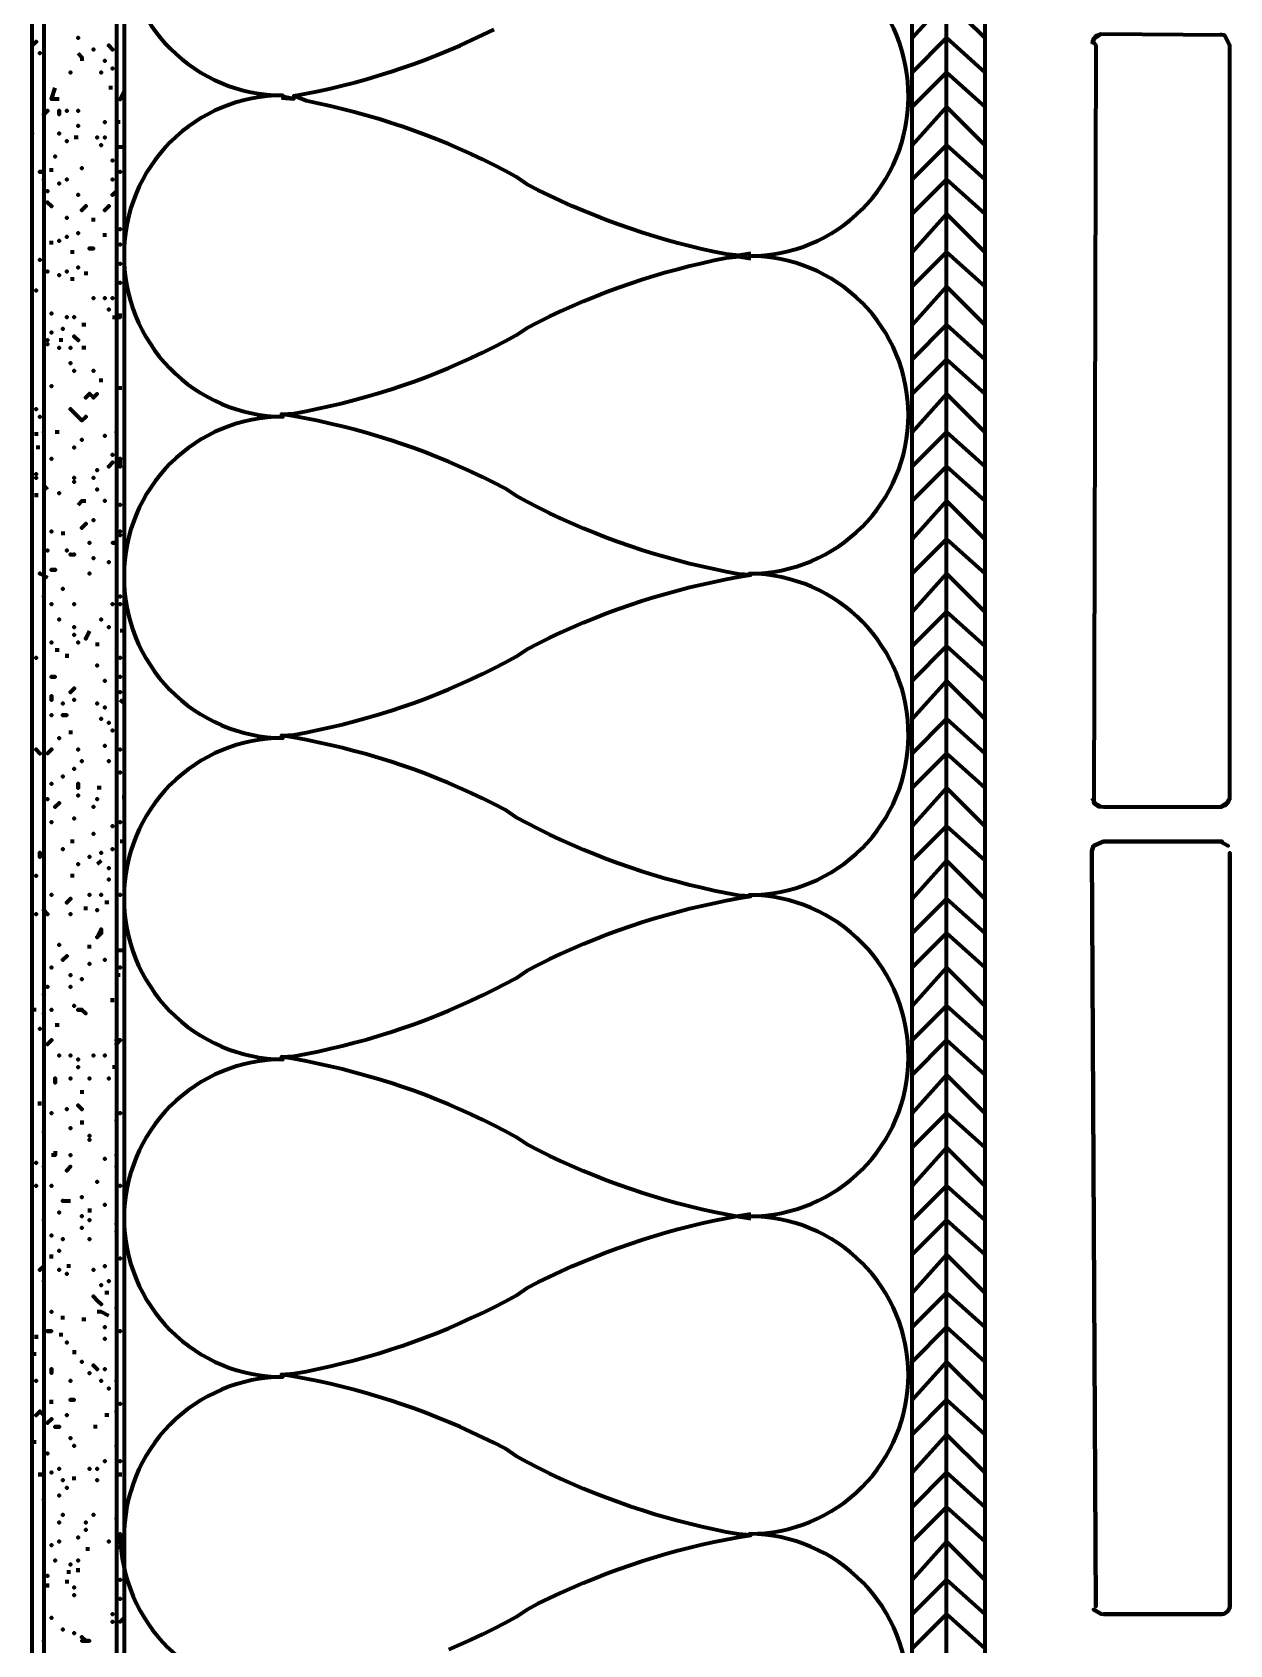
# Model space of a CAD drawing. Extents: x 261 to 424, y 0 to 368.
# Drawn here: x 342.77 to 351.12, y 134.71 to 145.95 of the extents above; entities that cross this region are included whole.
import ezdxf

# ---------------------------------------------------------------- set-up
doc = ezdxf.new("R2010")
doc.units = 0
doc.header["$MEASUREMENT"] = 0
doc.layers.add('Dt-Line 1', color=9, linetype='Continuous', lineweight=0)
doc.layers.add('Dt-Line 3', color=7, linetype='Continuous', lineweight=15)

msp = doc.modelspace()

# ---------------------------------------------------------------- linework, layer by layer
at = {"layer": 'Dt-Line 1', "linetype": 'Continuous', "lineweight": 158}
for p, q in [((343.32999, 145.56233), (343.30332, 145.56233)), ((343.38332, 145.32233), (343.35665, 145.32233)), ((343.08999, 145.21567), (343.06332, 145.21567)), ((343.38332, 145.16233), (343.38332, 145.13565)), ((342.90332, 144.97567), (342.90332, 145.00233)), ((343.19665, 144.629), (343.19665, 144.65567)), ((343.27665, 144.52233), (343.27665, 144.549)), ((342.90332, 144.46899), (342.90332, 144.49567)), ((343.06332, 144.41567), (343.03665, 144.41567)), ((343.06332, 144.229), (343.03665, 144.229)), ((343.14332, 144.28233), (343.14332, 144.25567)), ((343.14332, 143.909), (343.11665, 143.909)), ((342.98332, 143.80232), (342.95666, 143.80232)), ((343.14332, 143.749), (343.11665, 143.749)), ((343.24999, 143.509), (343.24999, 143.53567)), ((343.38332, 143.45567), (343.38332, 143.48235)), ((342.79666, 143.16233), (342.79666, 143.13565)), ((342.95666, 143.16233), (342.92999, 143.16233)), ((342.82332, 143.05567), (342.79666, 143.05567)), ((342.87665, 142.76233), (342.84999, 142.789)), ((342.79666, 142.73567), (342.79666, 142.709)), ((342.98332, 142.46899), (342.98332, 142.44233)), ((343.40999, 141.77567), (343.38332, 141.77567)), ((342.95666, 141.64233), (342.92999, 141.64233)), ((343.22332, 141.69567), (343.22332, 141.669)), ((343.00999, 141.61567), (343.00999, 141.589)), ((343.40999, 141.269), (343.38332, 141.29567)), ((343.03665, 141.08233), (343.03665, 141.05567)), ((343.24999, 140.68233), (343.22332, 140.68233)), ((343.40999, 140.60233), (343.40999, 140.629)), ((343.06332, 140.309), (343.03665, 140.309)), ((343.40999, 140.309), (343.38332, 140.309)), ((343.24999, 140.17567), (343.22332, 140.14901)), ((343.06332, 140.069), (343.03665, 140.069)), ((343.14332, 139.829), (343.14332, 139.85567)), ((343.30332, 139.88233), (343.27665, 139.88233)), ((343.16999, 139.56233), (343.16999, 139.589)), ((343.38332, 139.56233), (343.38332, 139.53567)), ((343.38332, 139.37567), (343.35665, 139.37567)), ((343.32999, 139.189), (343.32999, 139.21567)), ((342.79666, 139.13565), (342.76999, 139.13565)), ((342.95666, 139.029), (342.92999, 139.029)), ((343.35665, 138.73567), (343.32999, 138.73567)), ((342.82332, 138.46899), (342.82332, 138.49567)), ((343.11665, 138.57567), (343.11665, 138.549)), ((343.11665, 138.36233), (343.11665, 138.33567)), ((343.16999, 137.749), (343.16999, 137.72233)), ((342.90332, 137.40233), (342.90332, 137.429)), ((343.03665, 137.349), (343.00999, 137.349)), ((343.30332, 137.16233), (343.27665, 137.16233)), ((342.98332, 136.97567), (342.98332, 137.00233)), ((343.14332, 136.97567), (343.11665, 136.97567)), ((342.79666, 136.869), (342.79666, 136.84233)), ((342.98332, 136.869), (342.95666, 136.869)), ((342.79666, 136.73567), (342.76999, 136.73567)), ((343.06332, 136.76233), (343.06332, 136.73567)), ((342.90332, 136.389), (342.90332, 136.41567)), ((343.22332, 136.229), (343.19665, 136.229)), ((343.30332, 136.309), (343.27665, 136.309)), ((342.79666, 136.12233), (342.76999, 136.12233)), ((342.82332, 135.909), (342.82332, 135.88233)), ((343.38332, 135.88233), (343.38332, 135.909)), ((343.06332, 135.85567), (343.06332, 135.88233)), ((343.16999, 135.37567), (343.14332, 135.37567)), ((343.38332, 135.37567), (343.38332, 135.40233)), ((343.03665, 135.21567), (343.00999, 135.21567)), ((343.08999, 135.21567), (343.08999, 135.24233)), ((343.00999, 135.16233), (343.00999, 135.13565))]:
    msp.add_line(p, q, dxfattribs=at)
for points in [[(349.14332, 59.16233), (349.14332, 323.16232), (348.90332, 322.92235), (348.90332, 322.92235)], [(348.90332, 145.909), (349.14332, 146.17567), (349.40999, 145.909), (349.40999, 145.909)], [(343.08999, 145.909), (343.08999, 145.909), (343.08999, 145.90903)], [(347.77918, 144.40673), (347.69332, 144.39237), (347.60779, 144.40145), (347.52258, 144.41874), (347.43773, 144.43748), (347.35326, 144.45767), (347.26917, 144.4793), (347.18549, 144.50236), (347.10224, 144.52685), (347.01943, 144.55276), (346.93708, 144.58009), (346.85522, 144.60883), (346.77386, 144.63898), (346.69301, 144.67051), (346.6127, 144.70345), (346.53294, 144.73776), (346.45376, 144.77346), (346.37516, 144.81052), (346.29718, 144.84896), (346.21982, 144.88875), (346.14308, 144.94167), (346.06637, 144.98281), (345.98901, 145.02259), (345.91102, 145.06102), (345.83243, 145.09808), (345.75324, 145.13377), (345.67348, 145.16807), (345.59317, 145.201), (345.51232, 145.23253), (345.43095, 145.26266), (345.34909, 145.2914), (345.26674, 145.31872), (345.18393, 145.34462), (345.10067, 145.36911), (345.01699, 145.39216), (344.9329, 145.41378), (344.84842, 145.43396), (344.76357, 145.45269), (344.67836, 145.46997), (344.59331, 145.50563), (344.67885, 145.52146), (344.76406, 145.53874), (344.84891, 145.55748), (344.93338, 145.57767), (345.01747, 145.5993), (345.10115, 145.62236), (345.1844, 145.64685), (345.26721, 145.67277), (345.34956, 145.7001), (345.43142, 145.72884), (345.51278, 145.75898), (345.59363, 145.79052), (345.67394, 145.82345), (345.7537, 145.85777), (345.83288, 145.89346), (345.91147, 145.93053), (345.98946, 145.96896)], [(348.90332, 145.669), (349.14332, 145.909), (349.40999, 145.669), (349.40999, 145.669)], [(342.82332, 145.80232), (342.82332, 145.80232), (342.82332, 145.80235)], [(343.08999, 145.80232), (343.11665, 145.77567), (343.11665, 145.749)], [(343.03665, 145.669), (343.03665, 145.669), (343.03665, 145.66903)], [(343.27665, 145.749), (343.27665, 145.749), (343.27665, 145.74903)], [(343.32999, 145.69567), (343.32999, 145.69567), (343.32999, 145.69569)], [(348.90332, 145.429), (349.14332, 145.669), (349.40999, 145.429), (349.40999, 145.429)], [(342.95666, 145.48235), (342.90332, 145.48235), (342.92999, 145.56233)], [(343.38332, 145.48235), (343.40999, 145.53567)], [(344.50746, 145.49127), (344.59282, 145.48579), (344.50696, 145.50015)], [(343.00999, 145.40233), (343.00999, 145.40233), (343.00999, 145.40236)], [(343.08999, 145.40233), (343.08999, 145.40233), (343.08999, 145.40236)], [(348.90332, 145.16233), (349.14332, 145.429), (349.40999, 145.16233), (349.40999, 145.16233)], [(342.76999, 145.24233), (342.76999, 145.24233), (342.76999, 145.24236)], [(342.95666, 145.24233), (342.95666, 145.24233), (342.95666, 145.24236)], [(343.08999, 145.29567), (343.08999, 145.29567), (343.08999, 145.29569)], [(343.27665, 145.32233), (343.27665, 145.32233), (343.27665, 145.32236)], [(343.00999, 145.189), (343.00999, 145.189), (343.00999, 145.18903)], [(343.22332, 145.21567), (343.22332, 145.21567), (343.22332, 145.21569)], [(343.24999, 145.16233), (343.24999, 145.16233), (343.24999, 145.16236)], [(343.27665, 145.21567), (343.27665, 145.21567), (343.27665, 145.21569)], [(348.90332, 144.92233), (349.14332, 145.16233), (349.40999, 144.92233), (349.40999, 144.92233)], [(342.92999, 145.08233), (342.92999, 145.08233), (342.92999, 145.08236)], [(343.11665, 145.00233), (343.11665, 145.00233), (343.11665, 145.00236)], [(343.32999, 145.05567), (343.32999, 145.05567), (343.32999, 145.05569)], [(342.84999, 144.92233), (342.84999, 144.92233), (342.84999, 144.92236)], [(342.95666, 144.89567), (342.95666, 144.89567), (342.95666, 144.89569)], [(343.00999, 144.92233), (343.00999, 144.92233), (343.00999, 144.92236)], [(343.32999, 144.92233), (343.32999, 144.92233), (343.32999, 144.92236)], [(343.38332, 144.97567), (343.38332, 144.97567), (343.38332, 144.97569)], [(348.90332, 144.68233), (349.14332, 144.92233), (349.40999, 144.68233), (349.40999, 144.68233)], [(342.87665, 144.84233), (342.87665, 144.84233), (342.87665, 144.84236)], [(343.08999, 144.81568), (343.08999, 144.81568), (343.08999, 144.81571)], [(348.90332, 144.41567), (349.14332, 144.68233), (349.40999, 144.41567), (349.40999, 144.41567)], [(343.00999, 144.65567), (343.00999, 144.65567), (343.00999, 144.65569)], [(343.08999, 144.549), (343.08999, 144.549), (343.08999, 144.54903)], [(343.38332, 144.57567), (343.38332, 144.57567), (343.38332, 144.57569)], [(342.95666, 144.49567), (342.95666, 144.49567), (342.95666, 144.49569)], [(343.00999, 144.52233), (343.00999, 144.52233), (343.00999, 144.52236)], [(343.38332, 144.46899), (343.38332, 144.46899), (343.38332, 144.46901)], [(342.82332, 144.36233), (342.82332, 144.36233), (342.82332, 144.36236)], [(343.38332, 144.33567), (343.38332, 144.33567), (343.38332, 144.33569)], [(347.77918, 137.67793), (347.69332, 137.69229), (347.60779, 137.70812), (347.52258, 137.72541), (347.43773, 137.74415), (347.35326, 137.76434), (347.26917, 137.78596), (347.18549, 137.80903), (347.10224, 137.83352), (347.01943, 137.85943), (346.93708, 137.88676), (346.85522, 137.9155), (346.77386, 137.94564), (346.69301, 137.97718), (346.6127, 138.01011), (346.53294, 138.04443), (346.45376, 138.08012), (346.37516, 138.11719), (346.29718, 138.15562), (346.21982, 138.19542), (346.14308, 138.24834), (346.06637, 138.28948), (345.98901, 138.32926), (345.91102, 138.36769), (345.83243, 138.40475), (345.75324, 138.44043), (345.67348, 138.47474), (345.59317, 138.50766), (345.51232, 138.5392), (345.43095, 138.56933), (345.34909, 138.59806), (345.26674, 138.62538), (345.18393, 138.65129), (345.10067, 138.67577), (345.01699, 138.69883), (344.9329, 138.72045), (344.84842, 138.74063), (344.76357, 138.75936), (344.67836, 138.77664), (344.59282, 138.79246), (344.50696, 138.80681), (344.59331, 138.81229), (344.67885, 138.82812), (344.76406, 138.84541), (344.84891, 138.86415), (344.93338, 138.88434), (345.01747, 138.90596), (345.10115, 138.92903), (345.1844, 138.95352), (345.26721, 138.97943), (345.34956, 139.00676), (345.43142, 139.0355), (345.51278, 139.06564), (345.59363, 139.09718), (345.67394, 139.13011), (345.7537, 139.16443), (345.83288, 139.20012), (345.91147, 139.23719), (345.98946, 139.27562), (346.06682, 139.31542), (346.14353, 139.35656), (346.21982, 139.40925), (346.29718, 139.44904), (346.37516, 139.48748), (346.45376, 139.52454), (346.53294, 139.56024), (346.6127, 139.59455), (346.69301, 139.62748), (346.77386, 139.65902), (346.85522, 139.68917), (346.93708, 139.71791), (347.01943, 139.74524), (347.10224, 139.77115), (347.18549, 139.79564), (347.26917, 139.8187), (347.35326, 139.84033), (347.43773, 139.86052), (347.52258, 139.87926), (347.60779, 139.89654), (347.69332, 139.91237), (347.77918, 139.92673), (347.69332, 139.93229), (347.60779, 139.94812), (347.52258, 139.96541), (347.43773, 139.98415), (347.35326, 140.00434), (347.26917, 140.02596), (347.18549, 140.04903), (347.10224, 140.07352), (347.01943, 140.09943), (346.93708, 140.12676), (346.85522, 140.1555), (346.77386, 140.18564), (346.69301, 140.21718), (346.6127, 140.25011), (346.53294, 140.28443), (346.45376, 140.32012), (346.37516, 140.35719), (346.29718, 140.39562), (346.21982, 140.43542), (346.14311, 140.47656), (346.06637, 140.52948), (345.98901, 140.56926), (345.91102, 140.60769), (345.83243, 140.64475), (345.75324, 140.68043), (345.67348, 140.71474), (345.59317, 140.74766), (345.51232, 140.7792), (345.43095, 140.80933), (345.34909, 140.83806), (345.26674, 140.86538), (345.18393, 140.89129), (345.10067, 140.91577), (345.01699, 140.93883), (344.9329, 140.96045), (344.84842, 140.98063), (344.76357, 140.99936), (344.67836, 141.01664), (344.59282, 141.03246), (344.50696, 141.04681), (344.59331, 141.05229), (344.67885, 141.06812), (344.76406, 141.08541), (344.84891, 141.10415), (344.93338, 141.12434), (345.01747, 141.14596), (345.10115, 141.16903), (345.1844, 141.19352), (345.26721, 141.21943), (345.34956, 141.24676), (345.43142, 141.2755), (345.51278, 141.30564), (345.59363, 141.33718), (345.67394, 141.37011), (345.7537, 141.40443), (345.83288, 141.44012), (345.91147, 141.47719), (345.98946, 141.51562), (346.06682, 141.55542), (346.14353, 141.59656), (346.21982, 141.64925), (346.29718, 141.68904), (346.37516, 141.72748), (346.45376, 141.76454), (346.53294, 141.80024), (346.6127, 141.83455), (346.69301, 141.86748), (346.77386, 141.89902), (346.85522, 141.92917), (346.93708, 141.95791), (347.01943, 141.98524), (347.10224, 142.01115), (347.18549, 142.03564), (347.26917, 142.0587), (347.35326, 142.08033), (347.43773, 142.10052), (347.52258, 142.11926), (347.60779, 142.13654), (347.69332, 142.15237), (347.77918, 142.16673), (347.69332, 142.17229), (347.60779, 142.18812), (347.52258, 142.20541), (347.43773, 142.22415), (347.35326, 142.24434), (347.26917, 142.26597), (347.18549, 142.28903), (347.10224, 142.31352), (347.01943, 142.33944), (346.93708, 142.36677), (346.85522, 142.3955), (346.77386, 142.42565), (346.69301, 142.45719), (346.6127, 142.49012), (346.53294, 142.52443), (346.45376, 142.56013), (346.37516, 142.59719), (346.29718, 142.63563), (346.21982, 142.67542), (346.14311, 142.71656), (346.06637, 142.76948), (345.98901, 142.80926), (345.91102, 142.84769), (345.83243, 142.88475), (345.75324, 142.92043), (345.67348, 142.95474), (345.59317, 142.98766), (345.51232, 143.0192), (345.43095, 143.04933), (345.34909, 143.07806), (345.26674, 143.10538), (345.18393, 143.13129), (345.10067, 143.15577), (345.01699, 143.17883), (344.9329, 143.20045), (344.84842, 143.22063), (344.76357, 143.23936), (344.67836, 143.25664), (344.59282, 143.27246), (344.50696, 143.28681), (344.59331, 143.29229), (344.67885, 143.30812), (344.76406, 143.32541), (344.84891, 143.34415), (344.93338, 143.36434), (345.01747, 143.38596), (345.10115, 143.40903), (345.1844, 143.43352), (345.26721, 143.45943), (345.34956, 143.48676), (345.43142, 143.5155), (345.51278, 143.54564), (345.59363, 143.57718), (345.67394, 143.61011), (345.7537, 143.64443), (345.83288, 143.68012), (345.91147, 143.71719), (345.98946, 143.75562), (346.06682, 143.79542), (346.14353, 143.83656), (346.21982, 143.88925), (346.29718, 143.92904), (346.37516, 143.96748), (346.45376, 144.00454), (346.53294, 144.04024), (346.6127, 144.07455), (346.69301, 144.10748), (346.77386, 144.13902), (346.85522, 144.16917), (346.93708, 144.19791), (347.01943, 144.22524), (347.10224, 144.25115), (347.18549, 144.27564), (347.26917, 144.2987), (347.35326, 144.32033), (347.43773, 144.34052), (347.52258, 144.35926), (347.60779, 144.37654), (347.69332, 144.38563), (347.77918, 144.37127)], [(348.90332, 144.17567), (349.14332, 144.41567), (349.40999, 144.17567), (349.40999, 144.17567)], [(342.87665, 144.28233), (342.87665, 144.28233), (342.87665, 144.28236)], [(342.95666, 144.25567), (342.95666, 144.25567), (342.95666, 144.25569)], [(343.00999, 144.28233), (343.00999, 144.28233), (343.00999, 144.28236)], [(343.08999, 144.309), (343.08999, 144.309), (343.08999, 144.30903)], [(342.79666, 144.14901), (342.79666, 144.14901), (342.79666, 144.14904)], [(343.19665, 144.09567), (343.19665, 144.09567), (343.19665, 144.09569)], [(343.27665, 144.09567), (343.27665, 144.09567), (343.27665, 144.09569)], [(343.32999, 144.09567), (343.32999, 144.09567), (343.32999, 144.09569)], [(343.38332, 144.20233), (343.38332, 144.20233), (343.38332, 144.20236)], [(348.90332, 143.909), (349.14332, 144.17567), (349.40999, 143.909), (349.40999, 143.909)], [(342.90332, 143.989), (342.90332, 143.989), (342.90332, 143.98903)], [(343.30332, 144.01567), (343.30332, 144.01567), (343.30332, 144.01569)], [(343.32999, 143.96233), (343.38332, 143.96233), (343.38332, 143.989)], [(342.98332, 143.88233), (342.98332, 143.88233), (342.98332, 143.88236)], [(343.00999, 143.96233), (343.00999, 143.96233), (343.00999, 143.96236)], [(343.06332, 143.96233), (343.06332, 143.96233), (343.06332, 143.96236)], [(348.90332, 143.669), (349.14332, 143.909), (349.40999, 143.669), (349.40999, 143.669)], [(342.90332, 143.85567), (342.90332, 143.85567), (342.90332, 143.85569)], [(342.95666, 143.749), (342.95666, 143.749), (342.95666, 143.74903)], [(343.03665, 143.749), (343.03665, 143.749), (343.03665, 143.74903)], [(348.90332, 143.429), (349.14332, 143.669), (349.40999, 143.429), (349.40999, 143.429)], [(343.03665, 143.64233), (343.03665, 143.64233), (343.03665, 143.64236)], [(343.06332, 143.589), (343.06332, 143.589), (343.06332, 143.58903)], [(343.19665, 143.589), (343.19665, 143.589), (343.19665, 143.58903)], [(342.90332, 143.48235), (342.90332, 143.48235), (342.90332, 143.48237)], [(343.14332, 143.40233), (343.16999, 143.429), (343.19665, 143.40233), (343.22332, 143.429), (343.19665, 143.40233)], [(348.90332, 143.16233), (349.14332, 143.429), (349.40999, 143.16233), (349.40999, 143.16233)], [(342.79666, 143.32233), (342.79666, 143.32233), (342.79666, 143.32236)], [(343.14332, 143.269), (343.11665, 143.24233), (343.06332, 143.29567), (343.03665, 143.32233)], [(342.84999, 143.16233), (342.84999, 143.16233), (342.84999, 143.16236)], [(343.11665, 143.109), (343.11665, 143.109), (343.11665, 143.10903)], [(343.27665, 143.13565), (343.27665, 143.13565), (343.27665, 143.13568)], [(343.35665, 143.16233), (343.35665, 143.16233), (343.35665, 143.16236)], [(348.90332, 142.92233), (349.14332, 143.16233), (349.40999, 142.92233), (349.40999, 142.92233)], [(342.90332, 142.97567), (342.90332, 142.97567), (342.90332, 142.97569)], [(343.06332, 143.05567), (343.06332, 143.05567), (343.06332, 143.05569)], [(343.32999, 143.00233), (343.32999, 143.00233), (343.32999, 143.00236)], [(343.38332, 142.92233), (343.38332, 142.97567), (343.38332, 142.97567)], [(343.22332, 142.89567), (343.22332, 142.89567), (343.22332, 142.89569)], [(348.90332, 142.68233), (349.14332, 142.92233), (349.40999, 142.68233), (349.40999, 142.68233)], [(343.19665, 142.84233), (343.19665, 142.84233), (343.19665, 142.84236)], [(343.22332, 142.76233), (343.22332, 142.76233), (343.22332, 142.76236)], [(342.95666, 142.73567), (342.95666, 142.73567), (342.95666, 142.73569)], [(343.08999, 142.65567), (343.11665, 142.68233), (343.14332, 142.68233)], [(343.27665, 142.68233), (343.27665, 142.68233), (343.27665, 142.68236)], [(343.38332, 142.65567), (343.38332, 142.65567), (343.38332, 142.65569)], [(348.90332, 142.41567), (349.14332, 142.68233), (349.40999, 142.41567), (349.40999, 142.41567)], [(343.19665, 142.549), (343.19665, 142.549), (343.19665, 142.54903)], [(342.90332, 142.46899), (342.90332, 142.46899), (342.90332, 142.46901)], [(348.90332, 142.17567), (349.14332, 142.41567), (349.40999, 142.17567), (349.40999, 142.17567)], [(342.87665, 142.33567), (342.87665, 142.33567), (342.87665, 142.33569)], [(343.03665, 142.30903), (343.06332, 142.309)], [(343.16999, 142.389), (343.16999, 142.389), (343.16999, 142.38903)], [(343.19665, 142.28233), (343.19665, 142.28233), (343.19665, 142.28236)], [(343.30332, 142.25567), (343.30332, 142.25567), (343.30332, 142.25569)], [(342.82332, 142.17567), (342.87665, 142.14901)], [(343.16999, 142.17567), (343.16999, 142.17567), (343.16999, 142.17569)], [(348.90332, 141.909), (349.14332, 142.17567), (349.40999, 141.909), (349.40999, 141.909)], [(342.90332, 141.96233), (342.90332, 141.96233), (342.90332, 141.96236)], [(342.98332, 142.069), (342.98332, 142.069), (342.98332, 142.06903)], [(343.06332, 141.96233), (343.06332, 141.96233), (343.06332, 141.96236)], [(343.32999, 141.96233), (343.32999, 141.96233), (343.32999, 141.96236)], [(343.38332, 142.01567), (343.38332, 142.01567), (343.38332, 142.01569)], [(343.38332, 141.96233), (343.38332, 141.96233), (343.38332, 141.96236)], [(342.95666, 141.85567), (342.95666, 141.85567), (342.95666, 141.85569)], [(348.90332, 141.669), (349.14332, 141.909), (349.40999, 141.669), (349.40999, 141.669)], [(343.06332, 141.80232), (343.06332, 141.80232), (343.06332, 141.80235)], [(343.06332, 141.749), (343.06332, 141.749), (343.06332, 141.74903)], [(343.14332, 141.72233), (343.16999, 141.77567)], [(343.30332, 141.80232), (343.30332, 141.80232), (343.30332, 141.80235)], [(342.90332, 141.69567), (342.90332, 141.69567), (342.90332, 141.69569)], [(343.08999, 141.69567), (343.08999, 141.69567), (343.08999, 141.69569)], [(348.90332, 141.429), (349.14332, 141.669), (349.40999, 141.429), (349.40999, 141.429)], [(342.79666, 141.589), (342.79666, 141.589), (342.79666, 141.58903)], [(343.22332, 141.53567), (343.22332, 141.53567), (343.22332, 141.53569)], [(343.38332, 141.589), (343.38332, 141.589), (343.38332, 141.58903)], [(343.27665, 141.429), (343.27665, 141.429), (343.27665, 141.42903)], [(343.38332, 141.45567), (343.38332, 141.45567), (343.38332, 141.45569)], [(348.90332, 141.16233), (349.14332, 141.429), (349.40999, 141.16233), (349.40999, 141.16233)], [(343.06332, 141.29567), (343.06332, 141.29567), (343.06332, 141.29569)], [(343.38332, 141.349), (343.38332, 141.349), (343.38332, 141.34903)], [(342.90332, 141.189), (342.90332, 141.189), (342.90332, 141.18903)], [(342.98332, 141.269), (342.98332, 141.269), (342.98332, 141.26903)], [(343.22332, 141.269), (343.22332, 141.269), (343.22332, 141.26903)], [(343.27665, 141.24233), (343.27665, 141.24233), (343.27665, 141.24236)], [(343.24999, 141.16233), (343.24999, 141.16233), (343.24999, 141.16236)], [(343.30332, 141.13565), (343.30332, 141.13565), (343.30332, 141.13568)], [(343.32999, 141.08233), (343.32999, 141.08233), (343.32999, 141.08236)], [(348.90332, 140.92233), (349.14332, 141.16233), (349.40999, 140.92233), (349.40999, 140.92233)], [(342.95666, 141.029), (342.95666, 141.029), (342.95666, 141.02903)], [(343.08999, 140.949), (343.08999, 140.949), (343.08999, 140.94903)], [(343.27665, 140.97567), (343.27665, 140.97567), (343.27665, 140.97569)], [(343.38332, 140.949), (343.38332, 140.949), (343.38332, 140.94903)], [(343.11665, 140.869), (343.11665, 140.869), (343.11665, 140.86903)], [(343.30332, 140.869), (343.30332, 140.869), (343.30332, 140.86903)], [(348.90332, 140.68233), (349.14332, 140.92233), (349.40999, 140.68233), (349.40999, 140.68233)], [(342.98332, 140.76233), (342.98332, 140.76233), (342.98332, 140.76236)], [(343.06332, 140.81568), (343.06332, 140.81568), (343.06332, 140.81571)], [(343.38332, 140.789), (343.38332, 140.789), (343.38332, 140.78903)], [(342.90332, 140.709), (342.90332, 140.709), (342.90332, 140.70903)], [(343.08999, 140.629), (343.08999, 140.629), (343.08999, 140.62903)], [(348.90332, 140.41567), (349.14332, 140.68233), (349.40999, 140.41567), (349.40999, 140.41567)], [(343.19665, 140.549), (343.19665, 140.549), (343.19665, 140.54903)], [(343.22332, 140.60233), (343.22332, 140.60233), (343.22332, 140.60236)], [(343.06332, 140.46899), (343.06332, 140.46899), (343.06332, 140.46901)], [(343.32999, 140.41567), (343.32999, 140.41567), (343.32999, 140.41569)], [(348.90332, 140.17567), (349.14332, 140.41567), (349.40999, 140.17567), (349.40999, 140.17567)], [(343.19665, 140.36233), (343.19665, 140.36233), (343.19665, 140.36236)], [(342.98332, 140.25567), (342.98332, 140.25567), (342.98332, 140.25569)], [(343.16999, 140.20233), (343.16999, 140.20233), (343.16999, 140.20236)], [(343.24999, 140.229), (343.24999, 140.229), (343.24999, 140.22903)], [(343.32999, 140.25567), (343.32999, 140.25567), (343.32999, 140.25569)], [(348.90332, 139.909), (349.14332, 140.17567), (349.40999, 139.909), (349.40999, 139.909)], [(342.79666, 140.069), (342.79666, 140.069), (342.79666, 140.06903)], [(343.08999, 140.14901), (343.08999, 140.14901), (343.08999, 140.14904)], [(343.30332, 140.12233), (343.30332, 140.12233), (343.30332, 140.12236)], [(343.30332, 140.04233), (343.30332, 140.04233), (343.30332, 140.04236)], [(342.90332, 139.93567), (342.90332, 139.93567), (342.90332, 139.93569)], [(343.16999, 139.93567), (343.16999, 139.93567), (343.16999, 139.93569)], [(343.22332, 139.829), (343.22332, 139.829), (343.22332, 139.82903)], [(343.24999, 139.93567), (343.24999, 139.93567), (343.24999, 139.93569)], [(343.38332, 139.93567), (343.38332, 139.93567), (343.38332, 139.93569)], [(348.90332, 139.669), (349.14332, 139.909), (349.40999, 139.669), (349.40999, 139.669)], [(342.79666, 139.80232), (342.79666, 139.80232), (342.79666, 139.80235)], [(343.03665, 139.80232), (343.03665, 139.80232), (343.03665, 139.80235)], [(348.90332, 139.429), (349.14332, 139.669), (349.40999, 139.429), (349.40999, 139.429)], [(342.95666, 139.589), (342.95666, 139.589), (342.95666, 139.58903)], [(342.90332, 139.429), (342.90332, 139.429), (342.90332, 139.42903)], [(343.03665, 139.37567), (343.03665, 139.37567), (343.03665, 139.37569)], [(343.16999, 139.45567), (343.16999, 139.45567), (343.16999, 139.45569)], [(343.27665, 139.48235), (343.27665, 139.48235), (343.27665, 139.48237)], [(343.38332, 139.429), (343.38332, 139.429), (343.38332, 139.42903)], [(348.90332, 139.16233), (349.14332, 139.429), (349.40999, 139.16233), (349.40999, 139.16233)], [(342.87665, 139.29567), (342.87665, 139.29567), (342.87665, 139.29569)], [(343.03665, 139.29567), (343.03665, 139.29567), (343.03665, 139.29569)], [(342.84999, 139.24233), (342.84999, 139.24233), (342.84999, 139.24236)], [(343.06332, 139.16233), (343.06332, 139.16233), (343.06332, 139.16236)], [(348.90332, 138.92233), (349.14332, 139.16233), (349.40999, 138.92233), (349.40999, 138.92233)], [(342.84999, 139.109), (342.84999, 139.109), (342.84999, 139.10903)], [(342.90332, 139.13565), (342.90332, 139.13565), (342.90332, 139.13568)], [(342.95666, 138.81568), (342.95666, 138.81568), (342.95666, 138.81571)], [(343.03665, 138.81568), (343.03665, 138.81568), (343.03665, 138.81571)], [(343.19665, 138.81568), (343.19665, 138.81568), (343.19665, 138.81571)], [(343.27665, 138.81568), (343.27665, 138.81568), (343.27665, 138.81571)], [(348.90332, 138.68233), (349.14332, 138.92233), (349.40999, 138.68233), (349.40999, 138.68233)], [(343.08999, 138.789), (343.08999, 138.789), (343.08999, 138.78903)], [(343.08999, 138.73567), (343.08999, 138.73567), (343.08999, 138.73569)], [(343.03665, 138.65567), (343.03665, 138.65567), (343.03665, 138.65569)], [(343.16999, 138.65567), (343.16999, 138.65567), (343.16999, 138.65569)], [(343.30332, 138.65567), (343.30332, 138.65567), (343.30332, 138.65569)], [(348.90332, 138.41567), (349.14332, 138.68233), (349.40999, 138.41567), (349.40999, 138.41567)], [(343.00999, 138.44233), (343.00999, 138.44233), (343.00999, 138.44236)], [(343.38332, 138.41567), (343.38332, 138.41567), (343.38332, 138.41569)], [(348.90332, 138.17567), (349.14332, 138.41567), (349.40999, 138.17567), (349.40999, 138.17567)], [(342.84999, 138.28233), (342.84999, 138.28233), (342.84999, 138.28236)], [(343.35665, 138.36233), (343.35665, 138.36233), (343.35665, 138.36236)], [(342.92999, 138.14901), (342.92999, 138.12233), (342.90332, 138.12233)], [(348.90332, 137.909), (349.14332, 138.17567), (349.40999, 137.909), (349.40999, 137.909)], [(342.79666, 138.069), (342.79666, 138.069), (342.79666, 138.06903)], [(342.84999, 138.04233), (342.84999, 138.04233), (342.84999, 138.04236)], [(343.03665, 138.12233), (343.03665, 138.12233), (343.03665, 138.12236)], [(343.27665, 138.09567), (343.27665, 138.09567), (343.27665, 138.09569)], [(343.35665, 138.12233), (343.35665, 138.12233), (343.35665, 138.12236)], [(343.35665, 138.04233), (343.35665, 138.04233), (343.35665, 138.04236)], [(343.22332, 137.93567), (343.22332, 137.93567), (343.22332, 137.93569)], [(342.79666, 137.909), (342.79666, 137.909), (342.79666, 137.90903)], [(342.98332, 137.80232), (343.03665, 137.80232)], [(343.11665, 137.829), (343.11665, 137.829), (343.11665, 137.82903)], [(343.38332, 137.909), (343.38332, 137.909), (343.38332, 137.90903)], [(348.90332, 137.669), (349.14332, 137.909), (349.40999, 137.669), (349.40999, 137.669)], [(342.95666, 137.72233), (342.95666, 137.72233), (342.95666, 137.72236)], [(343.11665, 137.69567), (343.11665, 137.69567), (343.11665, 137.69569)], [(343.27665, 137.77567), (343.27665, 137.77567), (343.27665, 137.77569)], [(345.67394, 134.67678), (345.7537, 134.7111), (345.83288, 134.74679), (345.91147, 134.78386), (345.98946, 134.82229), (346.06682, 134.86208), (346.14353, 134.90323), (346.21982, 134.95592), (346.29718, 134.99571), (346.37516, 135.03414), (346.45376, 135.07121), (346.53294, 135.1069), (346.6127, 135.14122), (346.69301, 135.17415), (346.77386, 135.20569), (346.85522, 135.23583), (346.93708, 135.26457), (347.01943, 135.2919), (347.10224, 135.31782), (347.18549, 135.34231), (347.26917, 135.36537), (347.35326, 135.387), (347.43773, 135.40718), (347.52258, 135.42592), (347.60779, 135.44321), (347.69332, 135.45904), (347.77918, 135.4734), (347.69332, 135.47896), (347.60779, 135.49479), (347.52258, 135.51208), (347.43773, 135.53082), (347.35326, 135.551), (347.26917, 135.57263), (347.18549, 135.59569), (347.10224, 135.62018), (347.01943, 135.6461), (346.93708, 135.67343), (346.85522, 135.70217), (346.77386, 135.73231), (346.69301, 135.76385), (346.6127, 135.79678), (346.53294, 135.8311), (346.45376, 135.86679), (346.37516, 135.90386), (346.29718, 135.94229), (346.21982, 135.98208), (346.14311, 136.02323), (346.06637, 136.07614), (345.98901, 136.11593), (345.91102, 136.15435), (345.83243, 136.19141), (345.75324, 136.2271), (345.67348, 136.26141), (345.59317, 136.29433), (345.51232, 136.32586), (345.43095, 136.356), (345.34909, 136.38473), (345.26674, 136.41205), (345.18393, 136.43796), (345.10067, 136.46244), (345.01699, 136.48549), (344.9329, 136.50711), (344.84842, 136.52729), (344.76357, 136.54603), (344.67836, 136.56331), (344.59282, 136.57912), (344.50696, 136.59348), (344.59331, 136.59896), (344.67885, 136.61479), (344.76406, 136.63208), (344.84891, 136.65082), (344.93338, 136.671), (345.01747, 136.69263), (345.10115, 136.71569), (345.1844, 136.74018), (345.26721, 136.7661), (345.34956, 136.79343), (345.43142, 136.82217), (345.51278, 136.85231), (345.59363, 136.88385), (345.67394, 136.91678), (345.7537, 136.9511), (345.83288, 136.98679), (345.91147, 137.02386), (345.98946, 137.06229), (346.06682, 137.10208), (346.14353, 137.14323), (346.21982, 137.19592), (346.29718, 137.23571), (346.37516, 137.27414), (346.45376, 137.31121), (346.53294, 137.3469), (346.6127, 137.38122), (346.69301, 137.41415), (346.77386, 137.44569), (346.85522, 137.47583), (346.93708, 137.50457), (347.01943, 137.5319), (347.10224, 137.55782), (347.18549, 137.58231), (347.26917, 137.60537), (347.35326, 137.627), (347.43773, 137.64718), (347.52258, 137.66592), (347.60779, 137.68321), (347.69332, 137.69904), (347.77918, 137.7134)], [(342.84999, 137.669), (342.84999, 137.669), (342.84999, 137.66903)], [(343.11665, 137.61567), (343.11665, 137.61567), (343.11665, 137.61569)], [(343.16999, 137.669), (343.16999, 137.669), (343.16999, 137.66903)], [(343.35665, 137.64233), (343.35665, 137.64233), (343.35665, 137.64236)], [(343.35665, 137.589), (343.35665, 137.589), (343.35665, 137.58903)], [(348.90332, 137.429), (349.14332, 137.669), (349.40999, 137.429), (349.40999, 137.429)], [(342.90332, 137.56233), (342.90332, 137.56233), (342.90332, 137.56236)], [(342.98332, 137.53567), (342.98332, 137.53567), (342.98332, 137.53569)], [(343.16999, 137.53567), (343.16999, 137.53567), (343.16999, 137.53569)], [(342.95666, 137.45567), (342.95666, 137.45567), (342.95666, 137.45569)], [(343.38332, 137.40233), (343.38332, 137.40233), (343.38332, 137.40236)], [(348.90332, 137.16233), (349.14332, 137.429), (349.40999, 137.16233), (349.40999, 137.16233)], [(342.84999, 137.24233), (342.84999, 137.24233), (342.84999, 137.24236)], [(342.95666, 137.32233), (342.95666, 137.32233), (342.95666, 137.32236)], [(343.00999, 137.29567), (343.00999, 137.29567), (343.00999, 137.29569)], [(343.19665, 137.32233), (343.19665, 137.32233), (343.19665, 137.32236)], [(343.27665, 137.349), (343.27665, 137.349), (343.27665, 137.34903)], [(343.30332, 137.24233), (343.30332, 137.24233), (343.30332, 137.24236)], [(343.24999, 137.21567), (343.24999, 137.21567), (343.24999, 137.21569)], [(348.90332, 136.92233), (349.14332, 137.16233), (349.40999, 136.92233), (349.40999, 136.92233)], [(342.90332, 137.029), (342.90332, 137.029), (342.90332, 137.02903)], [(343.30332, 137.00233), (343.24999, 137.029), (343.22332, 137.029)], [(343.35665, 137.05567), (343.35665, 137.05567), (343.35665, 137.05569)], [(343.27665, 136.92233), (343.27665, 136.92233), (343.27665, 136.92236)], [(348.90332, 136.68233), (349.14332, 136.92233), (349.40999, 136.68233), (349.40999, 136.68233)], [(343.00999, 136.81568), (343.00999, 136.81568), (343.00999, 136.81571)], [(343.27665, 136.84233), (343.27665, 136.84233), (343.27665, 136.84236)], [(343.38332, 136.89567), (343.38332, 136.89567), (343.38332, 136.89569)], [(343.11665, 136.68233), (343.11665, 136.68233), (343.11665, 136.68236)], [(348.90332, 136.41567), (349.14332, 136.68233), (349.40999, 136.41567), (349.40999, 136.41567)], [(343.16999, 136.60233), (343.16999, 136.60233), (343.16999, 136.60236)], [(343.27665, 136.629), (343.27665, 136.629), (343.27665, 136.62903)], [(342.79666, 136.549), (342.79666, 136.549), (342.79666, 136.54903)], [(343.03665, 136.549), (343.03665, 136.549), (343.03665, 136.54903)], [(343.24999, 136.549), (343.24999, 136.549), (343.24999, 136.54903)], [(343.30332, 136.49567), (343.30332, 136.49567), (343.30332, 136.49569)], [(343.35665, 136.549), (343.35665, 136.549), (343.35665, 136.54903)], [(343.38332, 136.389), (343.38332, 136.389), (343.38332, 136.38903)], [(348.90332, 136.17567), (349.14332, 136.41567), (349.40999, 136.17567), (349.40999, 136.17567)], [(343.00999, 136.309), (343.00999, 136.309), (343.00999, 136.30903)], [(343.35665, 136.33567), (343.35665, 136.33567), (343.35665, 136.33569)], [(343.03665, 136.14901), (343.03665, 136.14901), (343.03665, 136.14904)], [(348.90332, 135.909), (349.14332, 136.17567), (349.40999, 135.909), (349.40999, 135.909)], [(342.87665, 136.04233), (342.87665, 136.04233), (342.87665, 136.04236)], [(343.06332, 136.09567), (343.06332, 136.09567), (343.06332, 136.09569)], [(342.90332, 135.909), (342.90332, 135.909), (342.90332, 135.90903)], [(342.95666, 135.93567), (342.95666, 135.93567), (342.95666, 135.93569)], [(343.16999, 135.93567), (343.16999, 135.93567), (343.16999, 135.93569)], [(343.22332, 135.93567), (343.22332, 135.93567), (343.22332, 135.93569)], [(343.27665, 135.989), (343.27665, 135.989), (343.27665, 135.98903)], [(343.38332, 135.989), (343.38332, 135.989), (343.38332, 135.98903)], [(348.90332, 135.669), (349.14332, 135.909), (349.40999, 135.669), (349.40999, 135.669)], [(342.98332, 135.85567), (342.98332, 135.85567), (342.98332, 135.85569)], [(343.00999, 135.80232), (343.00999, 135.80232), (343.00999, 135.80235)], [(343.22332, 135.85567), (343.22332, 135.85567), (343.22332, 135.85569)], [(342.84999, 135.72233), (342.84999, 135.72233), (342.84999, 135.72236)], [(342.95666, 135.749), (342.95666, 135.749), (342.95666, 135.74903)], [(348.90332, 135.429), (349.14332, 135.669), (349.40999, 135.429), (349.40999, 135.429)], [(342.95666, 135.56233), (342.95666, 135.56233), (342.95666, 135.56236)], [(342.98332, 135.61567), (342.98332, 135.61567), (342.98332, 135.61569)], [(343.14332, 135.56233), (343.14332, 135.56233), (343.14332, 135.56236)], [(343.35665, 135.589), (343.35665, 135.589), (343.35665, 135.58903)], [(343.08999, 135.45567), (343.08999, 135.45567), (343.08999, 135.45569)], [(343.14332, 135.509), (343.14332, 135.509), (343.14332, 135.50903)], [(342.90332, 135.40233), (342.90332, 135.40233), (342.90332, 135.40236)], [(342.95666, 135.429), (342.95666, 135.429), (342.95666, 135.42903)], [(343.30332, 135.429), (343.30332, 135.429), (343.30332, 135.42903)], [(348.90332, 135.16233), (349.14332, 135.429), (349.40999, 135.16233), (349.40999, 135.16233)], [(342.92999, 135.29567), (342.92999, 135.29567), (342.92999, 135.29569)], [(343.08999, 135.29567), (343.08999, 135.29567), (343.08999, 135.29569)], [(342.87665, 135.189), (342.87665, 135.189), (342.87665, 135.18903)], [(342.87665, 135.109), (342.87665, 135.109), (342.87665, 135.13565)], [(343.06332, 135.109), (343.06332, 135.109), (343.06332, 135.10903)], [(343.38332, 135.16233), (343.38332, 135.16233), (343.38332, 135.16236)], [(348.90332, 134.92233), (349.14332, 135.16233), (349.40999, 134.92233), (349.40999, 134.92233)], [(343.06332, 135.05567), (343.06332, 135.05567), (343.06332, 135.05569)], [(343.38332, 135.029), (343.38332, 135.029), (343.38332, 135.02903)], [(342.90332, 134.89567), (342.90332, 134.89567), (342.90332, 134.89569)], [(343.32999, 134.92233), (343.32999, 134.92233), (343.32999, 134.92236)], [(348.90332, 134.68233), (349.14332, 134.92233), (349.40999, 134.68233), (349.40999, 134.68233)], [(342.98332, 134.81568), (342.98332, 134.81568), (342.98332, 134.81571)], [(342.84999, 134.73567), (342.84999, 134.73567), (342.84999, 134.73569)]]:
    msp.add_lwpolyline(points, dxfattribs=at)
for points in [[(343.40999, 146.61567, 0.41421104), (344.51665, 145.509, 0.41421545), (343.40998, 144.40233, 0.41421546), (344.51665, 143.269, 0.41421545), (343.40998, 142.16233, 0.41421545), (344.51665, 141.029, 0.41421545), (343.40999, 139.92233, 0.41421789), (344.51665, 138.789, 0.41421987), (343.40999, 137.68233, 0.41421545), (344.51665, 136.57567, 0.41421743), (343.40999, 135.45567), (343.38332, 135.48235, 0.41421348), (344.51665, 134.36233, 0.41421546)], [(348.87665, 134.349, 0.41421987), (347.76999, 135.48235, 0.41421789), (348.87665, 136.589, 0.41421546), (347.76999, 137.69567, 0.41421348), (348.87665, 138.80232, 0.41421743), (347.76999, 139.93567, 0.41421546), (348.87665, 141.04233, 0.41421302), (347.76999, 142.17567, 0.41421105), (348.87665, 143.28233, 0.41421546), (347.76999, 144.389, 0.41421546), (348.87665, 145.49567, 0.41421546), (347.76999, 146.629, 0.41421545)]]:
    msp.add_lwpolyline(points, format="xyb", dxfattribs=at)
for points in [[(342.79666, 145.88233), (342.79666, 145.88236), (342.76999, 145.85567), (342.76999, 145.85567)], [(343.32999, 145.829), (343.32999, 145.82903), (343.30332, 145.85567), (343.30332, 145.85567)], [(342.84999, 145.37567), (342.84999, 145.37569), (342.87665, 145.40233), (342.87665, 145.40233)], [(342.95666, 145.40233), (342.95666, 145.40236), (342.95666, 145.37567)], [(342.84999, 144.97567), (342.84999, 144.97569), (342.82332, 144.97567)], [(343.32999, 144.81568), (343.32999, 144.81571), (343.35665, 144.84233), (343.35665, 144.84233)], [(342.90332, 144.73567), (342.90332, 144.73569), (342.87665, 144.76233), (342.87665, 144.76233)], [(343.11665, 144.709), (343.11665, 144.70903), (343.14332, 144.73567), (343.14332, 144.73567)], [(343.30332, 144.73567), (343.30332, 144.73569), (343.27665, 144.709), (343.27665, 144.709)], [(343.16999, 144.44233), (343.16999, 144.44236), (343.19665, 144.44233)], [(343.06332, 143.829), (343.06332, 143.82903), (343.08999, 143.80232), (343.08999, 143.80232)], [(343.30332, 142.92233), (343.30332, 142.92236), (343.32999, 142.949), (343.32999, 142.949)], [(343.14332, 142.52233), (343.14332, 142.52236), (343.11665, 142.49567), (343.11665, 142.49567)], [(343.35665, 142.389), (343.35665, 142.38903), (343.32999, 142.389)], [(342.92999, 142.20233), (342.92999, 142.20236), (342.90332, 142.20233)], [(342.90332, 141.45567), (342.90332, 141.45569), (342.92999, 141.45567)], [(342.90332, 141.32233), (342.90332, 141.32236), (342.90332, 141.29567)], [(343.03665, 141.349), (343.03665, 141.34903), (343.06332, 141.37567), (343.06332, 141.37567)], [(342.98332, 141.189), (342.98332, 141.18903), (343.00999, 141.189)], [(342.82332, 140.92233), (342.82332, 140.92236), (342.79666, 140.949), (342.79666, 140.949)], [(342.90332, 140.949), (342.90332, 140.94903), (342.87665, 140.92233)], [(343.08999, 140.709), (343.08999, 140.70903), (343.08999, 140.68233)], [(342.95666, 140.57567), (342.95666, 140.57569), (342.92999, 140.549), (342.92999, 140.549)], [(343.38332, 140.44233), (343.38332, 140.44236), (343.38332, 140.44233)], [(342.82332, 140.20233), (342.82332, 140.22903), (342.82332, 140.20233)], [(342.84999, 139.829), (342.84999, 139.82903), (342.87665, 139.80232), (342.87665, 139.80232)], [(343.00999, 139.88233), (343.00999, 139.88236), (343.03665, 139.909), (343.03665, 139.909)], [(343.24999, 139.669), (343.22332, 139.64233), (343.22332, 139.64236), (343.24999, 139.69567)], [(342.98332, 139.48235), (342.98332, 139.48237), (343.00999, 139.509), (343.00999, 139.509)], [(343.11665, 139.349), (343.11665, 139.34903), (343.11665, 139.349)], [(343.11665, 139.13565), (343.08999, 139.13568), (343.11665, 139.13568), (343.14332, 139.109)], [(342.87665, 138.89567), (342.87665, 138.89569), (342.90332, 138.92233), (342.90332, 138.92233)], [(343.35665, 138.92233), (343.35665, 138.89567), (343.35665, 138.89569), (343.38332, 138.92233)], [(342.92999, 138.65567), (342.92999, 138.65569), (342.92999, 138.629)], [(343.11665, 138.44233), (343.11665, 138.44236), (343.08999, 138.46899), (343.08999, 138.46899)], [(343.03665, 138.309), (343.03665, 138.30903), (343.03665, 138.309)], [(343.00999, 138.01567), (343.00999, 138.01569), (343.03665, 138.04233)], [(342.84999, 137.349), (342.84999, 137.34903), (342.82332, 137.32233), (342.82332, 137.32233)], [(343.22332, 137.109), (343.24999, 137.08233), (343.24999, 137.08236), (343.22332, 137.10903), (343.19665, 137.13565)], [(342.87665, 136.89567), (342.87665, 136.89569), (342.90332, 136.89567)], [(342.90332, 136.629), (342.90332, 136.62903), (342.90332, 136.60233)], [(343.19665, 136.65567), (343.19665, 136.65569), (343.22332, 136.629), (343.22332, 136.629)], [(343.03665, 136.41567), (343.03665, 136.41569), (343.06332, 136.41567)], [(342.82332, 136.33567), (342.79666, 136.309), (342.79666, 136.30903), (342.82332, 136.33569), (342.84999, 136.309)], [(342.90332, 136.28233), (342.90332, 136.28236), (342.87665, 136.25567), (342.87665, 136.25567)], [(342.92999, 136.229), (342.92999, 136.22903), (342.95666, 136.229)], [(343.40999, 134.89567), (343.40999, 134.89569), (343.38332, 134.869)], [(343.32999, 134.869), (343.32999, 134.86903), (343.32999, 134.869)], [(343.14332, 134.73567), (343.11665, 134.76233), (343.11665, 134.76236), (343.14332, 134.73569), (343.16999, 134.73567), (343.11665, 134.73567)]]:
    msp.add_lwpolyline(points, close=True, dxfattribs=at)
for p in [(343.08999, 145.909), (348.90332, 145.909), (349.40999, 145.909), (342.76999, 145.85567), (342.79666, 145.88233), (342.82332, 145.80232), (343.19665, 145.829), (343.30332, 145.85567), (343.32999, 145.829), (343.03665, 145.669), (343.24999, 145.669), (343.27665, 145.749), (343.32999, 145.69567), (348.90332, 145.669), (349.40999, 145.669), (343.38332, 145.48235), (343.38332, 145.48235), (342.84999, 145.37567), (342.87665, 145.40233), (342.95666, 145.40233), (343.00999, 145.40233), (343.08999, 145.40233), (348.90332, 145.429), (349.40999, 145.429), (342.76999, 145.24233), (342.95666, 145.24233), (343.08999, 145.29567), (343.27665, 145.32233), (343.00999, 145.189), (343.22332, 145.21567), (343.24999, 145.16233), (343.27665, 145.21567), (348.90332, 145.16233), (349.40999, 145.16233), (342.92999, 145.08233), (343.11665, 145.00233), (343.32999, 145.05567), (342.82332, 144.97567), (342.84999, 144.97567), (342.84999, 144.92233), (342.95666, 144.89567), (343.00999, 144.92233), (343.32999, 144.92233), (343.38332, 144.97567), (348.90332, 144.92233), (349.40999, 144.92233), (342.87665, 144.84233), (343.08999, 144.81568), (343.32999, 144.81568), (343.35665, 144.84233), (342.87665, 144.76233), (342.90332, 144.73567), (343.11665, 144.709), (343.14332, 144.73567), (343.27665, 144.709), (343.30332, 144.73567), (348.90332, 144.68233), (349.40999, 144.68233), (343.00999, 144.65567), (343.08999, 144.549), (343.38332, 144.57567), (342.95666, 144.49567), (343.00999, 144.52233), (343.16999, 144.44233), (343.38332, 144.46899), (342.82332, 144.36233), (343.38332, 144.33567), (348.90332, 144.41567), (349.40999, 144.41567), (342.87665, 144.28233), (342.95666, 144.25567), (343.00999, 144.28233), (343.08999, 144.309), (342.79666, 144.14901), (343.19665, 144.09567), (343.27665, 144.09567), (343.32999, 144.09567), (343.38332, 144.20233), (348.90332, 144.17567), (349.40999, 144.17567), (342.90332, 143.989), (343.30332, 144.01567), (342.98332, 143.88233), (343.00999, 143.96233), (343.06332, 143.96233), (348.90332, 143.909), (349.40999, 143.909), (342.87665, 143.80232), (342.87665, 143.77567), (342.90332, 143.85567), (343.06332, 143.829), (343.08999, 143.80232), (342.95666, 143.749), (343.03665, 143.749), (348.90332, 143.669), (349.40999, 143.669), (343.03665, 143.64233), (343.06332, 143.589), (343.19665, 143.589), (342.90332, 143.48235), (343.16999, 143.429), (348.90332, 143.429), (349.40999, 143.429), (342.79666, 143.32233), (343.03665, 143.32233), (343.14332, 143.40233), (343.19665, 143.40233), (342.82332, 143.269), (343.14332, 143.269), (342.84999, 143.16233), (343.11665, 143.109), (343.27665, 143.13565), (343.35665, 143.16233), (348.90332, 143.16233), (349.40999, 143.16233), (342.90332, 142.97567), (343.06332, 143.05567), (343.32999, 143.00233), (343.38332, 142.97567), (342.79666, 142.869), (343.22332, 142.89567), (343.30332, 142.92233), (343.32999, 142.949), (343.38332, 142.92233), (348.90332, 142.92233), (349.40999, 142.92233), (342.79666, 142.84233), (343.06332, 142.84233), (343.06332, 142.81568), (343.19665, 142.84233), (343.22332, 142.76233), (342.95666, 142.73567), (343.27665, 142.68233), (343.38332, 142.65567), (348.90332, 142.68233), (349.40999, 142.68233), (343.14332, 142.52233), (343.19665, 142.549), (342.90332, 142.46899), (343.11665, 142.49567), (343.38332, 142.46899), (343.38332, 142.44233), (348.90332, 142.41567), (349.40999, 142.41567), (342.87665, 142.33567), (343.00999, 142.33567), (343.03665, 142.309), (343.06332, 142.309), (343.16999, 142.389), (343.35665, 142.389), (342.90332, 142.20233), (342.92999, 142.20233), (343.19665, 142.28233), (343.30332, 142.25567), (342.82332, 142.17567), (343.16999, 142.17567), (348.90332, 142.17567), (349.40999, 142.17567), (342.84999, 142.01567), (342.90332, 141.96233), (342.98332, 142.069), (343.06332, 141.96233), (343.32999, 141.96233), (343.38332, 142.01567), (343.38332, 141.96233), (342.95666, 141.85567), (343.24999, 141.85567), (348.90332, 141.909), (349.40999, 141.909), (343.06332, 141.80232), (343.06332, 141.749), (343.30332, 141.80232), (342.90332, 141.69567), (343.08999, 141.69567), (343.14332, 141.72233), (348.90332, 141.669), (349.40999, 141.669), (342.79666, 141.589), (343.22332, 141.53567), (343.38332, 141.589), (342.90332, 141.45567), (343.27665, 141.429), (343.38332, 141.45567), (348.90332, 141.429), (349.40999, 141.429), (342.90332, 141.32233), (342.90332, 141.29567), (343.03665, 141.349), (343.06332, 141.37567), (343.06332, 141.29567), (343.38332, 141.349), (342.90332, 141.189), (342.98332, 141.269), (342.98332, 141.189), (343.22332, 141.269), (343.27665, 141.24233), (343.24999, 141.16233), (343.30332, 141.13565), (343.32999, 141.08233), (348.90332, 141.16233), (349.40999, 141.16233), (342.79666, 140.949), (342.90332, 140.949), (342.95666, 141.029), (343.08999, 140.949), (343.27665, 140.97567), (343.38332, 140.949), (342.82332, 140.92233), (343.11665, 140.869), (343.30332, 140.869), (348.90332, 140.92233), (349.40999, 140.92233), (342.98332, 140.76233), (343.06332, 140.81568), (343.38332, 140.789), (342.90332, 140.709), (343.08999, 140.709), (343.08999, 140.68233), (343.08999, 140.629), (348.90332, 140.68233), (349.40999, 140.68233), (342.87665, 140.60233), (342.92999, 140.549), (342.95666, 140.57567), (343.19665, 140.549), (343.22332, 140.60233), (342.90332, 140.44233), (343.06332, 140.46899), (343.32999, 140.41567), (343.38332, 140.44233), (343.38332, 140.44233), (348.90332, 140.41567), (349.40999, 140.41567), (343.19665, 140.36233), (342.82332, 140.229), (342.82332, 140.20233), (342.98332, 140.25567), (343.16999, 140.20233), (343.24999, 140.229), (343.32999, 140.25567), (348.90332, 140.17567), (349.40999, 140.17567), (342.79666, 140.069), (343.08999, 140.14901), (343.30332, 140.12233), (343.30332, 140.04233), (342.84999, 139.829), (342.90332, 139.93567), (343.00999, 139.88233), (343.03665, 139.909), (343.16999, 139.93567), (343.22332, 139.829), (343.24999, 139.93567), (343.38332, 139.93567), (348.90332, 139.909), (349.40999, 139.909), (342.79666, 139.80232), (342.87665, 139.80232), (343.03665, 139.80232), (343.22332, 139.64233), (343.24999, 139.69567), (343.24999, 139.669), (348.90332, 139.669), (349.40999, 139.669), (342.95666, 139.589), (343.00999, 139.509), (342.90332, 139.429), (342.98332, 139.48235), (343.03665, 139.37567), (343.16999, 139.45567), (343.27665, 139.48235), (343.38332, 139.429), (348.90332, 139.429), (349.40999, 139.429), (342.87665, 139.29567), (343.03665, 139.29567), (343.11665, 139.349), (343.11665, 139.349), (342.84999, 139.24233), (343.06332, 139.16233), (348.90332, 139.16233), (349.40999, 139.16233), (342.84999, 139.109), (342.90332, 139.13565), (343.08999, 139.13565), (343.11665, 139.13565), (342.82332, 139.00233), (342.87665, 138.89567), (342.90332, 138.92233), (342.95666, 138.81568), (343.03665, 138.81568), (343.19665, 138.81568), (343.27665, 138.81568), (343.35665, 138.92233), (343.35665, 138.89567), (343.38332, 138.92233), (348.90332, 138.92233), (349.40999, 138.92233), (343.08999, 138.789), (343.08999, 138.73567), (342.92999, 138.65567), (342.92999, 138.629), (343.03665, 138.65567), (343.16999, 138.65567), (343.30332, 138.65567), (348.90332, 138.68233), (349.40999, 138.68233), (342.90332, 138.41567), (343.00999, 138.44233), (343.08999, 138.46899), (343.11665, 138.44233), (343.38332, 138.41567), (348.90332, 138.41567), (349.40999, 138.41567), (342.84999, 138.28233), (343.03665, 138.309), (343.03665, 138.309), (343.16999, 138.25567), (343.35665, 138.36233), (343.16999, 138.229), (348.90332, 138.17567), (349.40999, 138.17567), (342.79666, 138.069), (342.84999, 138.04233), (343.03665, 138.12233), (343.27665, 138.09567), (343.35665, 138.12233), (343.35665, 138.04233), (343.00999, 138.01567), (343.22332, 137.93567), (342.79666, 137.909), (342.90332, 137.909), (342.98332, 137.80232), (343.11665, 137.829), (343.38332, 137.909), (348.90332, 137.909), (349.40999, 137.909), (342.95666, 137.72233), (343.11665, 137.69567), (343.27665, 137.77567), (342.84999, 137.669), (343.11665, 137.61567), (343.16999, 137.669), (343.35665, 137.64233), (343.35665, 137.589), (348.90332, 137.669), (349.40999, 137.669), (342.90332, 137.56233), (342.98332, 137.53567), (343.16999, 137.53567), (342.95666, 137.45567), (343.38332, 137.40233), (348.90332, 137.429), (349.40999, 137.429), (342.82332, 137.32233), (342.84999, 137.349), (342.84999, 137.24233), (342.95666, 137.32233), (343.00999, 137.29567), (343.19665, 137.32233), (343.27665, 137.349), (343.30332, 137.24233), (343.19665, 137.13565), (343.24999, 137.21567), (348.90332, 137.16233), (349.40999, 137.16233), (342.90332, 137.029), (343.22332, 137.109), (343.24999, 137.08233), (343.35665, 137.05567), (343.27665, 136.92233), (348.90332, 136.92233), (349.40999, 136.92233), (342.87665, 136.89567), (343.00999, 136.81568), (343.27665, 136.84233), (343.38332, 136.89567), (343.11665, 136.68233), (348.90332, 136.68233), (349.40999, 136.68233), (342.90332, 136.629), (343.16999, 136.60233), (343.19665, 136.65567), (343.22332, 136.629), (343.27665, 136.629), (342.79666, 136.549), (343.03665, 136.549), (343.24999, 136.549), (343.30332, 136.49567), (343.35665, 136.549), (343.03665, 136.41567), (343.38332, 136.389), (348.90332, 136.41567), (349.40999, 136.41567), (342.79666, 136.309), (342.82332, 136.33567), (342.87665, 136.25567), (342.90332, 136.28233), (342.92999, 136.229), (342.95666, 136.229), (343.00999, 136.309), (343.35665, 136.33567), (343.03665, 136.14901), (348.90332, 136.17567), (349.40999, 136.17567), (342.87665, 136.04233), (343.06332, 136.09567), (343.35665, 136.09567), (342.90332, 135.909), (342.95666, 135.93567), (343.16999, 135.93567), (343.22332, 135.93567), (343.27665, 135.989), (343.38332, 135.989), (348.90332, 135.909), (349.40999, 135.909), (342.98332, 135.85567), (343.00999, 135.80232), (343.22332, 135.85567), (342.84999, 135.72233), (342.95666, 135.749), (348.90332, 135.669), (349.40999, 135.669), (342.95666, 135.56233), (342.98332, 135.61567), (343.14332, 135.56233), (343.19665, 135.61567), (343.35665, 135.589), (343.08999, 135.45567), (343.14332, 135.509), (342.90332, 135.40233), (342.95666, 135.429), (343.30332, 135.429), (348.90332, 135.429), (349.40999, 135.429), (342.92999, 135.29567), (343.03665, 135.269), (343.08999, 135.29567), (342.87665, 135.189), (343.06332, 135.109), (343.38332, 135.16233), (348.90332, 135.16233), (349.40999, 135.16233), (343.06332, 135.05567), (343.38332, 135.029), (342.90332, 134.89567), (343.32999, 134.92233), (343.40999, 134.89567), (348.90332, 134.92233), (349.40999, 134.92233), (342.98332, 134.81568), (343.06332, 134.789), (343.32999, 134.869), (343.32999, 134.869), (342.84999, 134.73567), (343.11665, 134.76233), (343.14332, 134.73567)]:
    msp.add_point(p, dxfattribs=at)
at = {"layer": 'Dt-Line 3', "linetype": 'Continuous', "lineweight": 70}
for p, q in [((342.84999, 179.669), (342.84999, 59.16233)), ((343.35665, 179.669), (343.35665, 59.16233))]:
    msp.add_line(p, q, dxfattribs=at)
at = {"layer": 'Dt-Line 3', "linetype": 'Continuous', "lineweight": 211}
msp.add_lwpolyline([(349.40999, 323.16232), (349.40999, 59.16233), (348.90332, 59.16233), (348.90332, 323.16232)], dxfattribs=at)
msp.add_lwpolyline([(343.40999, 59.16233), (342.76999, 59.16233), (342.76999, 179.669), (343.40999, 179.669)], close=True, dxfattribs=at)
at = {"layer": 'Dt-Line 3', "linetype": 'Continuous', "lineweight": 158}
for points in [[(350.15666, 145.869), (350.1882, 145.92568), (350.1641, 145.89964), (350.21785, 145.93545)], [(351.04999, 145.93567), (351.08063, 145.92823), (351.11665, 145.85567), (351.08063, 145.92823), (350.21785, 145.93545), (350.18395, 145.9228), (350.16006, 145.89007), (350.18332, 145.85567), (350.16952, 140.57629), (350.20225, 140.5524), (350.23665, 140.549), (351.0608, 140.54987), (351.09713, 140.56852), (351.11665, 140.60233), (351.11665, 145.85567)], [(351.11665, 140.61567), (351.08511, 140.55899), (351.10921, 140.58503), (351.05545, 140.54922)], [(350.22332, 140.549), (350.16664, 140.58055), (350.19268, 140.55644), (350.15688, 140.6102)], [(350.15666, 140.24233), (350.16664, 140.27745), (350.23665, 140.309), (350.16664, 140.27745), (350.15666, 140.24233), (350.18332, 134.97567), (350.15666, 140.24233), (350.16664, 140.27745), (350.23665, 140.309), (351.06332, 140.309), (350.23665, 140.309)], [(351.04999, 140.309), (351.10667, 140.27745), (351.04999, 140.309), (351.04999, 140.309), (351.10667, 140.27745), (351.10667, 140.27745)], [(350.22332, 134.92233), (350.16664, 134.95388), (350.22332, 134.92233), (350.22332, 134.92233), (350.16664, 134.95388), (350.16664, 134.95388)]]:
    msp.add_lwpolyline(points, dxfattribs=at)
msp.add_lwpolyline([(351.11665, 134.97567), (351.11665, 140.229), (351.11666, 134.989, -0.41429602), (351.06332, 134.92233), (350.23665, 134.92233), (351.04999, 134.92232, 0.41429602)], format="xyb", close=True, dxfattribs=at)

doc.saveas('drawing.dxf')
